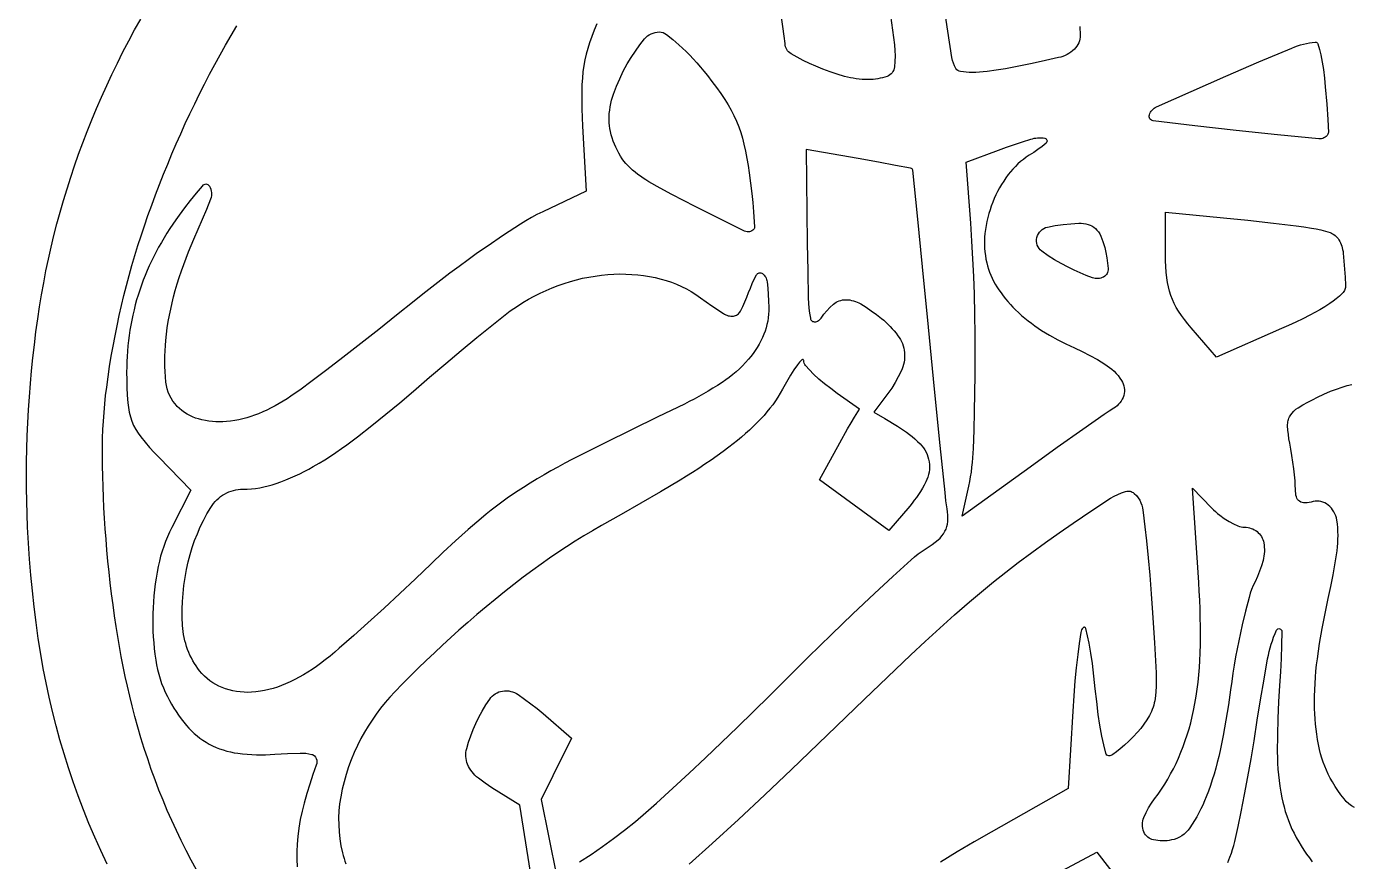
# Model space of a CAD drawing. Extents: x 737 to 1278, y -161 to 183.
# Drawn here: x 958.3 to 1170.7, y -42.7 to 91.1 of the extents above; entities that cross this region are included whole.
import ezdxf

# ---------------------------------------------------------------- set-up
doc = ezdxf.new("R2010")
doc.units = 0
doc.layers.get('0').update_dxf_attribs({"linetype": 'CONTINUOUS'})

msp = doc.modelspace()

# ---------------------------------------------------------------- linework, layer by layer
for points in [[(1127.18, 91.15), (1127.23, 89.74), (1127.22, 89.43), (1127.18, 89.11), (1127.11, 88.81), (1127.01, 88.51), (1126.87, 88.23), (1126.71, 87.96), (1126.52, 87.71), (1126.31, 87.49), (1126.03, 87.24), (1125.75, 87.02), (1125.45, 86.82), (1125.14, 86.64), (1124.82, 86.48), (1124.48, 86.34), (1124.14, 86.23), (1123.79, 86.14), (1121.66, 85.67), (1119.53, 85.22), (1117.39, 84.78), (1115.25, 84.36), (1113.79, 84.11), (1112.33, 83.91), (1111.72, 83.85), (1111.12, 83.8), (1110.51, 83.77), (1109.9, 83.77), (1109.44, 83.78), (1108.98, 83.8), (1108.52, 83.84), (1108.07, 83.9), (1107.85, 83.95), (1107.64, 84.06), (1107.47, 84.2), (1107.33, 84.39), (1107.1, 84.81), (1106.92, 85.25), (1106.78, 85.7), (1106.69, 86.17), (1103.84, 104.84)], [(1096.54, 95.23), (1097.46, 88.18), (1097.54, 87.3), (1097.58, 86.42), (1097.55, 85.54), (1097.48, 84.66), (1097.43, 84.41), (1097.35, 84.16), (1097.23, 83.94), (1097.09, 83.73), (1096.93, 83.54), (1096.73, 83.38), (1096.52, 83.25), (1096.29, 83.14), (1095.92, 83.02), (1095.55, 82.92), (1095.18, 82.83), (1094.8, 82.75), (1094.42, 82.7), (1094.04, 82.66), (1093.66, 82.63), (1093.27, 82.62), (1092.79, 82.63), (1092.31, 82.66), (1091.83, 82.7), (1091.35, 82.75), (1090.87, 82.83), (1090.4, 82.92), (1089.93, 83.02), (1089.46, 83.14), (1088.3, 83.48), (1087.15, 83.87), (1086.01, 84.29), (1084.89, 84.75), (1083.87, 85.21), (1082.86, 85.7), (1081.87, 86.21), (1080.89, 86.76), (1080.69, 86.9), (1080.5, 87.06), (1080.34, 87.24), (1080.2, 87.44), (1080.09, 87.66), (1080.01, 87.89), (1079.96, 88.14), (1079.94, 88.39), (1079.92, 88.79), (1079.87, 89.2), (1079.28, 93.43)], [(971.24, -43.11), (970.24, -40.96), (969.27, -38.79), (968.35, -36.6), (967.47, -34.4), (966.63, -32.18), (965.83, -29.94), (965.07, -27.69), (964.36, -25.45), (963.7, -23.2), (963.08, -20.93), (962.5, -18.66), (961.97, -16.37), (961.48, -14.08), (961.03, -11.77), (960.63, -9.45), (960.23, -6.93), (959.88, -4.4), (959.55, -1.86), (959.27, 0.68), (959.03, 3.22), (958.82, 5.77), (958.65, 8.33), (958.51, 10.88), (958.43, 12.97), (958.37, 15.07), (958.34, 17.16), (958.33, 19.25), (958.35, 21.35), (958.39, 23.44), (958.46, 25.53), (958.55, 27.62), (958.66, 29.71), (958.8, 31.8), (958.96, 33.89), (959.15, 35.97), (959.36, 38.05), (959.59, 40.13), (959.85, 42.21), (960.14, 44.28), (960.43, 46.21), (960.74, 48.13), (961.09, 50.05), (961.46, 51.96), (961.86, 53.86), (962.29, 55.76), (962.74, 57.65), (963.22, 59.53), (963.73, 61.4), (964.27, 63.27), (964.83, 65.13), (965.42, 66.98), (966.04, 68.82), (966.69, 70.65), (967.36, 72.47), (968.05, 74.29), (968.8, 76.15), (969.57, 77.99), (970.37, 79.83), (971.19, 81.65), (972.03, 83.46), (972.91, 85.26), (973.8, 87.05), (974.72, 88.82), (975.67, 90.58), (976.64, 92.32)], [(1049.78, 91.56), (1049.35, 90.55), (1048.95, 89.53), (1048.58, 88.5), (1048.3, 87.61), (1048.05, 86.71), (1047.85, 85.8), (1047.68, 84.88), (1047.54, 83.86), (1047.44, 82.84), (1047.38, 81.82), (1047.35, 80.79), (1047.36, 79.38), (1047.38, 77.96), (1047.43, 76.55), (1047.49, 75.14), (1048.07, 64.74), (1041.09, 61.45), (1040.17, 61), (1039.27, 60.52), (1038.39, 60.01), (1037.52, 59.47), (1034.82, 57.7), (1032.16, 55.88), (1030.65, 54.83), (1029.16, 53.76), (1027.68, 52.68), (1026.2, 51.59), (1024.75, 50.49), (1023.32, 49.38), (1021.89, 48.25), (1020.47, 47.12), (1017.64, 44.84), (1014.79, 42.58), (1011.92, 40.32), (1009.03, 38.08), (1006.49, 36.13), (1003.94, 34.19), (1002.34, 33.01), (1000.71, 31.87), (1000.1, 31.46), (999.47, 31.06), (998.84, 30.69), (998.19, 30.33), (997.54, 29.99), (996.88, 29.66), (996.2, 29.36), (995.53, 29.07), (994.91, 28.83), (994.28, 28.61), (993.65, 28.42), (993.01, 28.25), (992.36, 28.11), (991.71, 27.99), (991.06, 27.89), (990.4, 27.82), (989.83, 27.79), (989.27, 27.77), (988.7, 27.79), (988.13, 27.82), (987.57, 27.89), (987.01, 27.98), (986.45, 28.09), (985.9, 28.23), (985.43, 28.38), (984.96, 28.55), (984.51, 28.76), (984.08, 29), (983.66, 29.27), (983.26, 29.57), (982.87, 29.89), (982.51, 30.24), (982.14, 30.65), (981.81, 31.08), (981.52, 31.55), (981.27, 32.03), (981.06, 32.54), (980.89, 33.06), (980.77, 33.6), (980.68, 34.15), (980.61, 34.98), (980.55, 35.82), (980.52, 36.65), (980.51, 37.48), (980.51, 38.32), (980.54, 39.15), (980.59, 39.98), (980.67, 40.82), (980.78, 41.83), (980.91, 42.84), (981.07, 43.85), (981.25, 44.85), (981.45, 45.85), (981.67, 46.84), (981.92, 47.83), (982.19, 48.82), (982.5, 49.87), (982.83, 50.92), (983.17, 51.96), (983.54, 52.99), (983.92, 54.02), (984.32, 55.04), (984.74, 56.05), (985.18, 57.06), (985.88, 58.66), (986.57, 60.27), (987.24, 61.88), (987.89, 63.51), (987.97, 63.76), (988.02, 64.01), (988.05, 64.26), (988.04, 64.51), (988, 64.76), (987.93, 65.01), (987.84, 65.25), (987.72, 65.47), (987.6, 65.62), (987.46, 65.73), (987.29, 65.8), (987.11, 65.84), (986.93, 65.83), (986.76, 65.78), (986.6, 65.69), (986.47, 65.56), (985.52, 64.41), (984.59, 63.25), (983.68, 62.07), (982.79, 60.87), (982.28, 60.17), (981.79, 59.46), (981.31, 58.74), (980.84, 58.01), (980.39, 57.27), (979.95, 56.52), (979.52, 55.77), (979.11, 55.01), (978.72, 54.26), (978.36, 53.52), (978.01, 52.76), (977.67, 52), (977.35, 51.23), (977.04, 50.45), (976.75, 49.66), (976.48, 48.87), (976.23, 48.09), (975.99, 47.3), (975.77, 46.5), (975.57, 45.7), (975.38, 44.89), (975.21, 44.08), (975.05, 43.27), (974.91, 42.45), (974.79, 41.62), (974.68, 40.78), (974.59, 39.94), (974.52, 39.1), (974.46, 38.26), (974.42, 37.42), (974.4, 36.57), (974.39, 35.73), (974.4, 34.51), (974.43, 33.28), (974.49, 32.06), (974.57, 30.84), (974.66, 30.08), (974.79, 29.33), (974.99, 28.59), (975.23, 27.87), (975.51, 27.2), (975.85, 26.55), (976.23, 25.93), (976.66, 25.34), (977.35, 24.5), (978.05, 23.68), (978.78, 22.88), (979.53, 22.09), (984.66, 16.82), (981.63, 10.85), (981.27, 10.11), (980.93, 9.35), (980.62, 8.58), (980.34, 7.8), (980.07, 7.02), (979.84, 6.22), (979.63, 5.42), (979.45, 4.6), (979.27, 3.67), (979.11, 2.73), (978.97, 1.78), (978.85, 0.84), (978.75, -0.11), (978.67, -1.06), (978.62, -2.02), (978.58, -2.97), (978.57, -3.9), (978.57, -4.84), (978.6, -5.77), (978.65, -6.71), (978.72, -7.64), (978.81, -8.57), (978.92, -9.49), (979.05, -10.42), (979.18, -11.18), (979.34, -11.94), (979.53, -12.69), (979.75, -13.42), (980, -14.15), (980.28, -14.87), (980.58, -15.58), (980.92, -16.27), (981.24, -16.89), (981.58, -17.5), (981.94, -18.1), (982.31, -18.68), (982.7, -19.26), (983.11, -19.82), (983.54, -20.37), (983.98, -20.91), (984.37, -21.35), (984.78, -21.78), (985.22, -22.18), (985.67, -22.57), (986.13, -22.93), (986.62, -23.26), (987.11, -23.58), (987.63, -23.87), (988.17, -24.15), (988.73, -24.4), (989.29, -24.62), (989.86, -24.82), (990.44, -24.99), (991.03, -25.14), (991.63, -25.26), (992.23, -25.35), (992.97, -25.44), (993.71, -25.51), (994.45, -25.55), (995.19, -25.59), (995.93, -25.6), (996.67, -25.59), (997.42, -25.57), (998.16, -25.52), (1000.17, -25.4), (1002.18, -25.32), (1002.65, -25.32), (1003.12, -25.35), (1003.59, -25.43), (1004.06, -25.53), (1004.18, -25.57), (1004.29, -25.62), (1004.5, -25.77), (1004.66, -25.96), (1004.73, -26.07), (1004.78, -26.19), (1004.86, -26.46), (1004.89, -26.73), (1004.86, -27.01), (1004.79, -27.28), (1004.25, -28.78), (1003.74, -30.28), (1003.27, -31.8), (1002.84, -33.33), (1002.51, -34.65), (1002.23, -35.99), (1002.01, -37.33), (1001.84, -38.68), (1001.73, -39.9), (1001.68, -41.12), (1001.68, -42.34), (1001.73, -43.56)], [(985.56, -44.04), (984.72, -42.48), (983.91, -40.92), (983.12, -39.34), (982.36, -37.74), (981.62, -36.14), (980.91, -34.52), (980.23, -32.89), (979.57, -31.25), (978.94, -29.6), (978.34, -27.94), (977.76, -26.26), (977.21, -24.58), (976.68, -22.89), (976.18, -21.19), (975.71, -19.48), (975.27, -17.77), (974.88, -16.19), (974.52, -14.61), (974.17, -13.03), (973.84, -11.44), (973.53, -9.85), (973.24, -8.26), (972.96, -6.66), (972.71, -5.05), (972.45, -3.31), (972.21, -1.56), (971.98, 0.19), (971.77, 1.94), (971.57, 3.69), (971.39, 5.45), (971.23, 7.2), (971.08, 8.96), (970.95, 10.64), (970.84, 12.32), (970.75, 14.01), (970.67, 15.69), (970.6, 17.37), (970.55, 19.06), (970.52, 20.74), (970.5, 22.43), (970.51, 23.8), (970.53, 25.17), (970.58, 26.53), (970.66, 27.9), (970.76, 29.27), (970.88, 30.63), (971.02, 31.99), (971.19, 33.35), (971.41, 35), (971.66, 36.64), (971.93, 38.28), (972.22, 39.92), (972.53, 41.55), (972.85, 43.17), (973.2, 44.8), (973.57, 46.41), (973.96, 48.03), (974.37, 49.64), (974.79, 51.24), (975.24, 52.84), (975.71, 54.43), (976.2, 56.01), (976.71, 57.59), (977.23, 59.16), (977.81, 60.84), (978.41, 62.5), (979.02, 64.16), (979.66, 65.81), (980.3, 67.45), (980.97, 69.09), (981.65, 70.72), (982.35, 72.34), (983.06, 73.95), (983.79, 75.56), (984.54, 77.16), (985.3, 78.75), (986.08, 80.33), (986.88, 81.9), (987.69, 83.47), (988.52, 85.03), (989.37, 86.59), (990.24, 88.15), (991.13, 89.7), (992.03, 91.24)], [(1046.97, -42.76), (1048.83, -41.55), (1050.65, -40.3), (1052.45, -39), (1054.21, -37.66), (1055.95, -36.27), (1057.64, -34.84), (1059.31, -33.37), (1061.94, -30.96), (1064.56, -28.54), (1067.17, -26.1), (1069.76, -23.64), (1072.33, -21.17), (1074.89, -18.68), (1077.44, -16.17), (1079.96, -13.65), (1083.65, -9.97), (1087.37, -6.32), (1090.8, -3.01), (1094.27, 0.26), (1097.19, 2.97), (1100.13, 5.65), (1100.7, 6.15), (1101.3, 6.62), (1101.91, 7.06), (1102.55, 7.46), (1103.05, 7.78), (1103.54, 8.12), (1104.01, 8.48), (1104.47, 8.85), (1104.79, 9.15), (1105.08, 9.48), (1105.34, 9.84), (1105.57, 10.22), (1105.74, 10.59), (1105.87, 10.98), (1105.97, 11.38), (1106.02, 11.79), (1106.04, 12.3), (1106.03, 12.81), (1105.99, 13.32), (1105.92, 13.83), (1105.73, 15.13), (1105.58, 16.44), (1104.79, 23.99), (1103.88, 33), (1102.92, 42.93), (1101.99, 52.6), (1101.16, 60.78), (1100.4, 68.1), (1100.37, 68.22), (1100.29, 68.31), (1100.18, 68.38), (1100.07, 68.42), (1097.65, 68.88), (1094.89, 69.39), (1091.67, 69.96), (1083.3, 71.41), (1083.49, 56.35), (1083.56, 51.97), (1083.65, 47.59), (1083.69, 46.78), (1083.76, 45.97), (1083.86, 45.17), (1083.99, 44.37), (1084.03, 44.24), (1084.09, 44.13), (1084.16, 44.02), (1084.25, 43.94), (1084.35, 43.87), (1084.47, 43.83), (1084.59, 43.8), (1084.72, 43.8), (1084.87, 43.82), (1085.01, 43.86), (1085.15, 43.92), (1085.29, 43.99), (1085.41, 44.07), (1085.53, 44.17), (1085.63, 44.28), (1085.72, 44.4), (1086.15, 45.01), (1086.62, 45.58), (1087.13, 46.12), (1087.68, 46.61), (1087.89, 46.78), (1088.12, 46.93), (1088.36, 47.05), (1088.61, 47.16), (1088.87, 47.24), (1089.13, 47.3), (1089.4, 47.33), (1089.67, 47.34), (1089.98, 47.33), (1090.3, 47.3), (1090.6, 47.24), (1090.91, 47.17), (1091.21, 47.07), (1091.5, 46.96), (1091.78, 46.82), (1092.06, 46.67), (1092.92, 46.13), (1093.76, 45.57), (1094.58, 44.97), (1095.38, 44.35), (1095.75, 44.04), (1096.1, 43.72), (1096.45, 43.39), (1096.79, 43.05), (1097.12, 42.7), (1097.44, 42.34), (1097.74, 41.97), (1098.04, 41.58), (1098.25, 41.28), (1098.44, 40.97), (1098.6, 40.64), (1098.74, 40.3), (1098.86, 39.95), (1098.96, 39.6), (1099.03, 39.23), (1099.07, 38.87), (1099.09, 38.48), (1099.09, 38.1), (1099.06, 37.72), (1099.01, 37.35), (1098.93, 36.97), (1098.83, 36.61), (1098.7, 36.25), (1098.56, 35.9), (1098.09, 34.96), (1097.59, 34.06), (1097.03, 33.18), (1096.43, 32.33), (1094.17, 29.3), (1095.92, 28.29), (1097.98, 27.06), (1098.46, 26.76), (1098.94, 26.44), (1099.41, 26.11), (1099.86, 25.76), (1100.31, 25.4), (1100.74, 25.03), (1101.17, 24.64), (1101.58, 24.24), (1101.86, 23.94), (1102.11, 23.62), (1102.34, 23.28), (1102.53, 22.93), (1102.7, 22.55), (1102.84, 22.17), (1102.95, 21.77), (1103.03, 21.37), (1103.08, 20.95), (1103.09, 20.54), (1103.07, 20.13), (1103.02, 19.72), (1102.94, 19.31), (1102.83, 18.92), (1102.68, 18.53), (1102.51, 18.16), (1102.24, 17.64), (1101.95, 17.13), (1101.64, 16.63), (1101.33, 16.14), (1100.99, 15.66), (1100.65, 15.19), (1100.29, 14.73), (1099.92, 14.28), (1096.58, 10.33), (1091.03, 14.42), (1085.48, 18.5), (1088.7, 24.38), (1089.96, 26.64), (1090.52, 27.59), (1091.09, 28.54), (1091.88, 29.82), (1088.3, 32.33), (1087.26, 33.09), (1086.25, 33.87), (1085.37, 34.63), (1084.52, 35.42), (1083.86, 36.09), (1083.23, 36.79), (1083.1, 36.97), (1083.01, 37.17), (1082.95, 37.37), (1082.92, 37.59), (1082.9, 37.68), (1082.83, 37.74), (1082.74, 37.75), (1082.65, 37.71), (1082.27, 37.31), (1081.91, 36.88), (1081.35, 36.08), (1080.83, 35.25), (1080.17, 34.14), (1079.53, 33.01), (1079.17, 32.37), (1078.78, 31.74), (1078.38, 31.13), (1077.95, 30.52), (1077.51, 29.94), (1077.04, 29.36), (1076.56, 28.81), (1076.06, 28.27), (1075.46, 27.65), (1074.85, 27.05), (1074.23, 26.45), (1073.59, 25.88), (1072.95, 25.31), (1072.29, 24.76), (1071.62, 24.22), (1070.94, 23.7), (1069.99, 23), (1069.04, 22.3), (1068.07, 21.62), (1067.1, 20.96), (1066.11, 20.31), (1065.12, 19.67), (1064.12, 19.04), (1063.11, 18.43), (1059.98, 16.56), (1056.83, 14.73), (1053.67, 12.91), (1050.5, 11.13), (1049.08, 10.31), (1047.67, 9.48), (1046.27, 8.62), (1044.88, 7.74), (1043.52, 6.84), (1042.16, 5.91), (1040.82, 4.96), (1039.49, 3.99), (1037.97, 2.85), (1036.46, 1.68), (1034.97, 0.51), (1033.48, -0.69), (1032.01, -1.9), (1030.55, -3.12), (1029.1, -4.37), (1027.66, -5.62), (1026.34, -6.81), (1025.02, -8.01), (1023.72, -9.23), (1022.42, -10.46), (1021.14, -11.7), (1019.88, -12.95), (1018.62, -14.22), (1017.38, -15.5), (1016.59, -16.35), (1015.83, -17.23), (1015.1, -18.13), (1014.4, -19.06), (1013.74, -20.02), (1013.1, -20.99), (1012.5, -21.99), (1011.93, -23.01), (1011.37, -24.12), (1010.86, -25.24), (1010.38, -26.39), (1009.96, -27.55), (1009.57, -28.73), (1009.24, -29.92), (1008.95, -31.13), (1008.7, -32.35), (1008.53, -33.47), (1008.42, -34.59), (1008.37, -35.71), (1008.38, -36.84), (1008.44, -37.96), (1008.56, -39.08), (1008.75, -40.19), (1008.99, -41.3), (1009.11, -41.75), (1009.24, -42.2), (1009.39, -42.65), (1009.55, -43.08)], [(1171.2, -34.06), (1170.74, -33.78), (1170.3, -33.46), (1169.9, -33.08), (1169.54, -32.67), (1169.04, -32.02), (1168.57, -31.34), (1168.11, -30.66), (1167.68, -29.95), (1167.33, -29.34), (1167.01, -28.72), (1166.71, -28.08), (1166.44, -27.43), (1166.2, -26.78), (1165.98, -26.11), (1165.78, -25.43), (1165.61, -24.74), (1165.44, -23.93), (1165.3, -23.12), (1165.17, -22.31), (1165.06, -21.49), (1164.97, -20.67), (1164.9, -19.84), (1164.85, -19.02), (1164.82, -18.19), (1164.81, -17.19), (1164.81, -16.19), (1164.84, -15.18), (1164.89, -14.18), (1164.95, -13.18), (1165.04, -12.18), (1165.14, -11.19), (1165.27, -10.19), (1165.63, -7.76), (1166.04, -5.34), (1166.5, -2.93), (1167.01, -0.54), (1167.42, 1.36), (1167.79, 3.27), (1168.12, 5.18), (1168.42, 7.1), (1168.49, 7.72), (1168.54, 8.33), (1168.57, 8.94), (1168.58, 9.56), (1168.57, 10.17), (1168.53, 10.79), (1168.47, 11.4), (1168.38, 12.01), (1168.31, 12.36), (1168.21, 12.71), (1168.07, 13.04), (1167.91, 13.36), (1167.72, 13.66), (1167.51, 13.94), (1167.27, 14.2), (1167.01, 14.44), (1166.74, 14.64), (1166.46, 14.8), (1166.16, 14.92), (1165.85, 15.01), (1165.54, 15.06), (1165.22, 15.07), (1164.9, 15.04), (1164.58, 14.98), (1164.26, 14.9), (1163.93, 14.84), (1163.61, 14.8), (1163.28, 14.78), (1163.05, 14.79), (1162.83, 14.84), (1162.61, 14.92), (1162.41, 15.04), (1162.24, 15.18), (1162.1, 15.34), (1161.99, 15.53), (1161.91, 15.74), (1161.84, 16.03), (1161.79, 16.33), (1161.76, 16.63), (1161.75, 16.94), (1161.73, 17.62), (1161.69, 18.3), (1161.59, 19.27), (1161.48, 20.24), (1161.34, 21.3), (1161.18, 22.36), (1161.01, 23.37), (1160.83, 24.37), (1160.71, 25.05), (1160.62, 25.74), (1160.55, 26.43), (1160.5, 27.12), (1160.5, 27.33), (1160.52, 27.54), (1160.54, 27.76), (1160.59, 27.96), (1160.65, 28.17), (1160.72, 28.36), (1160.81, 28.56), (1160.92, 28.74), (1161.18, 29.13), (1161.49, 29.47), (1161.83, 29.78), (1162.21, 30.04), (1162.96, 30.48), (1163.73, 30.9), (1164.49, 31.31), (1165.27, 31.7), (1166.32, 32.19), (1167.38, 32.66), (1168.31, 33.02), (1169.26, 33.35), (1170.02, 33.58), (1170.79, 33.78)], [(1064.57, -43.12), (1068.23, -39.83), (1072.46, -35.94), (1076.67, -32.02), (1080.96, -27.96), (1085.22, -23.86), (1092.64, -16.71), (1100.09, -9.6), (1102.41, -7.43), (1104.74, -5.29), (1107.1, -3.18), (1109.49, -1.09), (1111.4, 0.54), (1113.35, 2.14), (1115.31, 3.7), (1117.3, 5.24), (1119.47, 6.85), (1121.66, 8.44), (1123.87, 10), (1126.1, 11.53), (1129.11, 13.54), (1132.13, 15.52), (1132.7, 15.86), (1133.29, 16.15), (1133.89, 16.41), (1134.52, 16.62), (1134.7, 16.66), (1134.88, 16.68), (1135.07, 16.67), (1135.25, 16.64), (1135.43, 16.59), (1135.6, 16.52), (1135.76, 16.43), (1135.91, 16.31), (1136.25, 15.98), (1136.54, 15.61), (1136.79, 15.2), (1136.98, 14.77), (1136.98, 14.77), (1137.11, 14.39), (1137.21, 14.01), (1137.29, 13.63), (1137.35, 13.24), (1137.62, 10.96), (1137.87, 8.68), (1138.14, 5.95), (1138.39, 3.22), (1138.63, 0.19), (1138.84, -2.84), (1139.14, -7.65), (1139.4, -12.46), (1139.43, -13.49), (1139.41, -14.52), (1139.35, -15.55), (1139.24, -16.58), (1139.19, -16.93), (1139.12, -17.28), (1139.03, -17.63), (1138.93, -17.97), (1138.81, -18.31), (1138.68, -18.64), (1138.53, -18.97), (1138.36, -19.28), (1137.94, -20), (1137.47, -20.69), (1136.97, -21.36), (1136.43, -21.99), (1135.73, -22.72), (1135.02, -23.43), (1134.35, -24.05), (1133.66, -24.65), (1133.07, -25.11), (1132.47, -25.55), (1132.32, -25.64), (1132.17, -25.7), (1132.01, -25.74), (1131.84, -25.76), (1131.67, -25.73), (1131.53, -25.65), (1131.42, -25.52), (1131.35, -25.36), (1131.03, -23.99), (1130.73, -22.6), (1130.41, -20.87), (1130.15, -19.13), (1129.89, -17.08), (1129.67, -15.02), (1129.46, -12.99), (1129.21, -10.96), (1128.97, -9.33), (1128.67, -7.71), (1128.42, -6.52), (1128.13, -5.33), (1128.11, -5.27), (1128.07, -5.22), (1128.02, -5.18), (1127.96, -5.15), (1127.89, -5.14), (1127.83, -5.15), (1127.77, -5.18), (1127.72, -5.22), (1127.58, -5.39), (1127.46, -5.58), (1127.38, -5.79), (1127.33, -6.01), (1127.08, -7.77), (1126.85, -9.53), (1126.61, -11.64), (1126.41, -13.75), (1126.22, -16.17), (1126.06, -18.58), (1125.32, -31.01), (1112.99, -37.98), (1110.25, -39.54), (1107.54, -41.15), (1104.85, -42.79)], [(1150.92, -42.86), (1151.26, -42), (1151.48, -41.38), (1151.68, -40.75), (1151.86, -40.11), (1152.02, -39.47), (1152.55, -37.1), (1153.06, -34.72), (1153.61, -31.94), (1154.14, -29.14), (1154.64, -26.24), (1155.11, -23.34), (1155.64, -20.06), (1156.17, -16.77), (1156.73, -13.49), (1157.3, -10.21), (1157.41, -9.62), (1157.54, -9.03), (1157.69, -8.45), (1157.86, -7.88), (1158.05, -7.31), (1158.26, -6.74), (1158.48, -6.18), (1158.73, -5.64), (1158.82, -5.51), (1158.94, -5.42), (1159.08, -5.38), (1159.23, -5.39), (1159.37, -5.45), (1159.48, -5.55), (1159.55, -5.68), (1159.57, -5.84), (1159.52, -8), (1159.45, -10.16), (1159.34, -12.32), (1159.21, -14.48), (1159.05, -17.13), (1158.94, -19.79), (1158.87, -22.45), (1158.85, -25.11), (1158.86, -26.03), (1158.9, -26.96), (1158.95, -27.88), (1159.03, -28.81), (1159.14, -29.73), (1159.26, -30.65), (1159.41, -31.56), (1159.58, -32.47), (1159.74, -33.21), (1159.92, -33.95), (1160.13, -34.67), (1160.36, -35.39), (1160.62, -36.1), (1160.9, -36.8), (1161.2, -37.5), (1161.53, -38.18), (1161.89, -38.87), (1162.27, -39.55), (1162.66, -40.21), (1163.08, -40.87), (1163.52, -41.51), (1163.98, -42.13), (1164.45, -42.75)], [(1039.51, -46.74), (1037.44, -33.66), (1035.18, -32.29), (1034.05, -31.6), (1032.94, -30.87), (1031.84, -30.12), (1030.77, -29.34), (1030.49, -29.11), (1030.23, -28.88), (1029.99, -28.62), (1029.76, -28.35), (1029.55, -28.06), (1029.36, -27.76), (1029.2, -27.45), (1029.05, -27.12), (1028.94, -26.81), (1028.85, -26.5), (1028.8, -26.18), (1028.76, -25.86), (1028.76, -25.54), (1028.78, -25.21), (1028.83, -24.89), (1028.9, -24.57), (1029.21, -23.55), (1029.56, -22.54), (1029.94, -21.55), (1030.37, -20.57), (1030.87, -19.56), (1031.4, -18.58), (1031.98, -17.61), (1032.59, -16.67), (1032.78, -16.42), (1033, -16.19), (1033.23, -15.98), (1033.49, -15.81), (1033.76, -15.65), (1034.04, -15.53), (1034.34, -15.44), (1034.64, -15.38), (1034.97, -15.34), (1035.3, -15.34), (1035.63, -15.37), (1035.95, -15.43), (1036.26, -15.52), (1036.57, -15.63), (1036.87, -15.77), (1037.15, -15.95), (1038.19, -16.66), (1039.2, -17.41), (1040.19, -18.19), (1041.16, -19), (1045.71, -22.93), (1042.71, -28.97), (1040.82, -32.77), (1040.82, -32.77), (1043.29, -44.94)], [(1118.01, -47.55), (1129.91, -41.19), (1134, -46.45)]]:
    msp.add_lwpolyline(points)
for points in [[(1067.49, 83.28), (1068.22, 82.34), (1068.93, 81.38), (1069.62, 80.41), (1070.28, 79.41), (1070.8, 78.58), (1071.28, 77.73), (1071.72, 76.86), (1072.13, 75.96), (1072.5, 75.06), (1072.82, 74.15), (1073.11, 73.22), (1073.35, 72.27), (1073.6, 71.13), (1073.83, 69.99), (1074.03, 68.83), (1074.19, 67.68), (1074.41, 66.01), (1074.6, 64.34), (1074.75, 62.9), (1074.87, 61.45), (1075.05, 59), (1075.04, 58.89), (1075.02, 58.79), (1074.97, 58.69), (1074.9, 58.6), (1074.75, 58.47), (1074.59, 58.37), (1074.41, 58.29), (1074.22, 58.24), (1074.03, 58.22), (1073.84, 58.23), (1073.64, 58.27), (1073.46, 58.34), (1069.47, 60.29), (1065.51, 62.28), (1063.64, 63.24), (1061.77, 64.23), (1059.92, 65.23), (1058.08, 66.26), (1057.62, 66.53), (1057.18, 66.81), (1056.74, 67.12), (1056.31, 67.43), (1055.89, 67.76), (1055.49, 68.11), (1055.1, 68.47), (1054.72, 68.85), (1054.4, 69.2), (1054.1, 69.56), (1053.82, 69.94), (1053.57, 70.34), (1053.3, 70.81), (1053.05, 71.28), (1052.81, 71.77), (1052.6, 72.26), (1052.4, 72.76), (1052.23, 73.27), (1052.07, 73.78), (1051.93, 74.3), (1051.84, 74.76), (1051.77, 75.21), (1051.73, 75.67), (1051.72, 76.14), (1051.73, 76.67), (1051.76, 77.2), (1051.82, 77.73), (1051.9, 78.26), (1052, 78.78), (1052.12, 79.3), (1052.27, 79.81), (1052.44, 80.31), (1052.91, 81.55), (1053.44, 82.77), (1054.01, 83.96), (1054.64, 85.13), (1055.27, 86.18), (1055.94, 87.19), (1056.66, 88.18), (1057.41, 89.13), (1057.64, 89.39), (1057.9, 89.61), (1058.17, 89.8), (1058.47, 89.96), (1058.78, 90.09), (1059.1, 90.18), (1059.43, 90.24), (1059.77, 90.26), (1060.08, 90.23), (1060.37, 90.16), (1060.66, 90.03), (1060.92, 89.87), (1061.94, 89.06), (1062.92, 88.21), (1063.51, 87.66), (1064.09, 87.11), (1064.65, 86.54), (1065.2, 85.95), (1065.79, 85.3), (1066.37, 84.64), (1066.93, 83.97), (1067.49, 83.28)], [(1166.54, 81.48), (1166.77, 78.67), (1166.92, 76.25), (1167.03, 74.16), (1167.02, 74.01), (1166.96, 73.87), (1166.83, 73.68), (1166.68, 73.52), (1166.52, 73.38), (1166.33, 73.27), (1166.13, 73.19), (1165.93, 73.13), (1165.71, 73.11), (1165.49, 73.11), (1158.86, 73.78), (1152.23, 74.49), (1145.6, 75.23), (1138.97, 76), (1138.81, 76.04), (1138.66, 76.11), (1138.54, 76.21), (1138.43, 76.34), (1138.36, 76.5), (1138.32, 76.66), (1138.32, 76.82), (1138.36, 76.99), (1138.43, 77.19), (1138.53, 77.38), (1138.65, 77.56), (1138.78, 77.73), (1138.93, 77.88), (1139.09, 78.02), (1139.27, 78.13), (1139.46, 78.23), (1145.03, 80.71), (1150.6, 83.16), (1155.88, 85.45), (1161.18, 87.68), (1161.63, 87.86), (1162.09, 88.02), (1162.56, 88.17), (1163.03, 88.3), (1163.5, 88.41), (1163.98, 88.5), (1164.46, 88.57), (1164.94, 88.63), (1165.08, 88.62), (1165.2, 88.57), (1165.29, 88.47), (1165.35, 88.35), (1165.6, 87.46), (1165.81, 86.57), (1166.04, 85.42), (1166.23, 84.25), (1166.4, 82.87), (1166.54, 81.48)], [(1119.09, 70.49), (1118.61, 70.17), (1118.14, 69.83), (1117.69, 69.47), (1117.26, 69.1), (1116.85, 68.7), (1116.45, 68.28), (1116.07, 67.84), (1115.71, 67.39), (1115.34, 66.88), (1114.98, 66.35), (1114.64, 65.81), (1114.32, 65.26), (1114.01, 64.7), (1113.73, 64.13), (1113.47, 63.55), (1113.22, 62.96), (1112.99, 62.36), (1112.79, 61.75), (1112.6, 61.14), (1112.44, 60.52), (1112.29, 59.89), (1112.17, 59.26), (1112.06, 58.62), (1111.98, 57.98), (1111.93, 57.39), (1111.9, 56.8), (1111.9, 56.21), (1111.92, 55.62), (1111.97, 55.03), (1112.05, 54.44), (1112.14, 53.86), (1112.27, 53.28), (1112.4, 52.76), (1112.55, 52.26), (1112.73, 51.76), (1112.92, 51.27), (1113.14, 50.79), (1113.37, 50.32), (1113.62, 49.86), (1113.9, 49.41), (1114.22, 48.91), (1114.56, 48.42), (1114.91, 47.95), (1115.28, 47.48), (1115.66, 47.03), (1116.05, 46.59), (1116.46, 46.16), (1116.88, 45.74), (1117.36, 45.28), (1117.86, 44.83), (1118.37, 44.39), (1118.89, 43.97), (1119.42, 43.56), (1119.96, 43.17), (1120.51, 42.79), (1121.07, 42.42), (1122.35, 41.65), (1123.65, 40.92), (1124.97, 40.25), (1126.32, 39.62), (1127.57, 39.04), (1128.8, 38.42), (1130.01, 37.75), (1131.19, 37.03), (1131.58, 36.77), (1131.96, 36.49), (1132.32, 36.19), (1132.67, 35.87), (1133, 35.53), (1133.31, 35.17), (1133.6, 34.79), (1133.87, 34.4), (1134.03, 34.13), (1134.15, 33.84), (1134.25, 33.55), (1134.31, 33.24), (1134.34, 32.93), (1134.33, 32.62), (1134.29, 32.31), (1134.22, 32), (1134.11, 31.69), (1133.97, 31.39), (1133.81, 31.1), (1133.62, 30.83), (1133.41, 30.58), (1133.18, 30.35), (1132.92, 30.14), (1132.65, 29.96), (1131.87, 29.47), (1131.11, 28.96), (1127.66, 26.56), (1123.58, 23.67), (1119.22, 20.53), (1108.33, 12.63), (1109.39, 17.48), (1109.54, 18.22), (1109.68, 18.97), (1109.8, 19.72), (1109.9, 20.48), (1109.99, 21.23), (1110.06, 21.99), (1110.11, 22.75), (1110.15, 23.51), (1110.25, 26.46), (1110.32, 29.42), (1110.38, 32.37), (1110.41, 35.32), (1110.42, 38.55), (1110.4, 41.77), (1110.36, 44.99), (1110.29, 48.21), (1110.19, 51.06), (1110.06, 53.9), (1109.9, 56.75), (1109.7, 59.59), (1108.96, 69.37), (1114.16, 71.3), (1115.44, 71.77), (1116.73, 72.22), (1118.02, 72.65), (1119.31, 73.07), (1119.59, 73.15), (1119.87, 73.22), (1120.15, 73.26), (1120.43, 73.29), (1120.72, 73.3), (1121, 73.3), (1121.29, 73.27), (1121.57, 73.24), (1121.69, 73.2), (1121.79, 73.13), (1121.87, 73.03), (1121.92, 72.91), (1121.93, 72.79), (1121.91, 72.66), (1121.86, 72.55), (1121.78, 72.45), (1121.13, 71.92), (1120.47, 71.42), (1119.79, 70.94), (1119.09, 70.49)], [(1131.18, 55.73), (1131.36, 54.89), (1131.52, 54.04), (1131.64, 53.19), (1131.73, 52.33), (1131.73, 52.13), (1131.7, 51.92), (1131.65, 51.73), (1131.57, 51.54), (1131.46, 51.37), (1131.33, 51.22), (1131.18, 51.09), (1131.01, 50.98), (1130.79, 50.88), (1130.58, 50.8), (1130.35, 50.75), (1130.13, 50.72), (1129.9, 50.72), (1129.67, 50.74), (1129.44, 50.79), (1129.22, 50.86), (1128.23, 51.25), (1127.24, 51.66), (1126.26, 52.1), (1125.3, 52.56), (1124.21, 53.13), (1123.14, 53.74), (1122.1, 54.4), (1121.09, 55.11), (1120.85, 55.32), (1120.66, 55.55), (1120.49, 55.81), (1120.37, 56.09), (1120.29, 56.38), (1120.25, 56.69), (1120.25, 57), (1120.31, 57.31), (1120.4, 57.62), (1120.54, 57.9), (1120.72, 58.17), (1120.92, 58.4), (1121.16, 58.6), (1121.42, 58.77), (1121.71, 58.9), (1122.01, 58.99), (1123.25, 59.22), (1124.5, 59.4), (1125.75, 59.53), (1127.01, 59.61), (1127.39, 59.61), (1127.77, 59.57), (1128.15, 59.51), (1128.52, 59.42), (1128.83, 59.31), (1129.13, 59.16), (1129.42, 58.97), (1129.68, 58.76), (1129.94, 58.49), (1130.17, 58.2), (1130.37, 57.88), (1130.55, 57.55), (1130.73, 57.11), (1130.9, 56.66), (1131.05, 56.2), (1131.18, 55.73)], [(1164.35, 58.82), (1165.1, 58.69), (1165.84, 58.52), (1166.57, 58.32), (1167.3, 58.09), (1167.52, 58.01), (1167.72, 57.9), (1167.92, 57.78), (1168.1, 57.64), (1168.28, 57.49), (1168.44, 57.32), (1168.58, 57.14), (1168.71, 56.94), (1168.85, 56.69), (1168.97, 56.44), (1169.08, 56.18), (1169.18, 55.92), (1169.26, 55.64), (1169.32, 55.37), (1169.38, 55.09), (1169.41, 54.81), (1169.53, 53.53), (1169.64, 52.25), (1169.73, 50.97), (1169.8, 49.69), (1169.8, 49.5), (1169.78, 49.32), (1169.74, 49.14), (1169.69, 48.97), (1169.61, 48.81), (1169.52, 48.65), (1169.41, 48.51), (1169.29, 48.37), (1168.8, 47.93), (1168.3, 47.51), (1167.78, 47.11), (1167.25, 46.73), (1166.47, 46.22), (1165.68, 45.74), (1164.87, 45.28), (1164.05, 44.85), (1162.93, 44.29), (1161.8, 43.75), (1160.66, 43.23), (1159.52, 42.72), (1149.11, 38.16), (1145.02, 42.86), (1144.48, 43.5), (1143.97, 44.16), (1143.48, 44.83), (1143.01, 45.53), (1142.65, 46.12), (1142.32, 46.74), (1142.03, 47.37), (1141.78, 48.02), (1141.56, 48.71), (1141.38, 49.41), (1141.24, 50.12), (1141.14, 50.83), (1141.05, 51.74), (1140.98, 52.66), (1140.94, 53.57), (1140.93, 54.48), (1140.93, 61.4), (1150.22, 60.49), (1154.14, 60.09), (1158.21, 59.63), (1161.87, 59.17), (1163.11, 59.01), (1164.35, 58.82)], [(1066.37, 47.67), (1068.2, 46.37), (1070.06, 45.11), (1070.24, 45.01), (1070.43, 44.92), (1070.62, 44.84), (1070.82, 44.78), (1071.03, 44.74), (1071.23, 44.72), (1071.44, 44.72), (1071.65, 44.73), (1071.83, 44.76), (1072, 44.81), (1072.16, 44.89), (1072.32, 44.98), (1072.46, 45.09), (1072.59, 45.22), (1072.7, 45.37), (1072.79, 45.53), (1073.15, 46.25), (1073.49, 46.99), (1073.8, 47.73), (1074.09, 48.49), (1074.37, 49.21), (1074.68, 49.92), (1075.01, 50.62), (1075.36, 51.31), (1075.44, 51.43), (1075.54, 51.52), (1075.66, 51.6), (1075.79, 51.64), (1075.93, 51.66), (1076.06, 51.65), (1076.2, 51.6), (1076.32, 51.53), (1076.47, 51.41), (1076.6, 51.27), (1076.72, 51.12), (1076.83, 50.95), (1076.91, 50.78), (1076.98, 50.6), (1077.03, 50.41), (1077.06, 50.21), (1077.15, 49.19), (1077.22, 48.16), (1077.27, 47.14), (1077.31, 46.11), (1077.31, 45.56), (1077.29, 45.01), (1077.23, 44.46), (1077.15, 43.92), (1077.04, 43.38), (1076.9, 42.85), (1076.73, 42.32), (1076.54, 41.81), (1076.3, 41.26), (1076.05, 40.73), (1075.77, 40.21), (1075.47, 39.7), (1075.15, 39.2), (1074.81, 38.72), (1074.46, 38.26), (1074.08, 37.8), (1073.6, 37.28), (1073.11, 36.77), (1072.61, 36.28), (1072.08, 35.8), (1071.55, 35.34), (1070.99, 34.9), (1070.43, 34.48), (1069.85, 34.08), (1069.12, 33.6), (1068.38, 33.14), (1067.63, 32.68), (1066.88, 32.24), (1066.12, 31.82), (1065.35, 31.4), (1064.57, 31.01), (1063.79, 30.62), (1059.56, 28.57), (1055.33, 26.5), (1051.12, 24.41), (1046.91, 22.31), (1045.78, 21.72), (1044.65, 21.13), (1043.52, 20.52), (1042.41, 19.9), (1041.3, 19.26), (1040.2, 18.61), (1039.1, 17.95), (1038.01, 17.27), (1037.13, 16.7), (1036.25, 16.11), (1035.38, 15.51), (1034.52, 14.89), (1033.68, 14.26), (1032.84, 13.61), (1032.01, 12.95), (1031.2, 12.27), (1029.15, 10.5), (1027.13, 8.7), (1025.14, 6.86), (1023.18, 4.99), (1020.7, 2.61), (1018.2, 0.25), (1015.65, -2.12), (1013.07, -4.46), (1010.79, -6.5), (1008.48, -8.52), (1007.74, -9.15), (1006.99, -9.77), (1006.23, -10.37), (1005.46, -10.96), (1004.8, -11.44), (1004.13, -11.9), (1003.45, -12.35), (1002.75, -12.77), (1002.05, -13.17), (1001.33, -13.55), (1000.61, -13.91), (999.87, -14.24), (999.22, -14.51), (998.55, -14.75), (997.88, -14.97), (997.2, -15.15), (996.51, -15.3), (995.82, -15.42), (995.12, -15.51), (994.42, -15.57), (993.82, -15.59), (993.21, -15.58), (992.61, -15.53), (992.01, -15.45), (991.42, -15.34), (990.84, -15.2), (990.26, -15.03), (989.68, -14.82), (989.17, -14.6), (988.66, -14.34), (988.18, -14.06), (987.72, -13.73), (987.28, -13.38), (986.86, -13), (986.46, -12.59), (986.09, -12.16), (985.79, -11.76), (985.51, -11.35), (985.24, -10.94), (984.99, -10.51), (984.76, -10.08), (984.54, -9.63), (984.34, -9.18), (984.16, -8.72), (983.99, -8.26), (983.85, -7.78), (983.72, -7.31), (983.61, -6.82), (983.51, -6.33), (983.44, -5.84), (983.38, -5.34), (983.34, -4.85), (983.3, -3.56), (983.3, -2.28), (983.34, -1), (983.43, 0.28), (983.57, 1.56), (983.76, 2.82), (983.99, 4.09), (984.26, 5.34), (984.56, 6.49), (984.9, 7.62), (985.29, 8.74), (985.72, 9.84), (986.19, 10.92), (986.71, 11.98), (987.26, 13.02), (987.86, 14.04), (988.08, 14.38), (988.32, 14.69), (988.57, 14.99), (988.85, 15.28), (989.14, 15.54), (989.44, 15.78), (989.76, 16), (990.09, 16.2), (990.43, 16.38), (990.78, 16.54), (991.14, 16.67), (991.51, 16.78), (991.89, 16.87), (992.27, 16.93), (992.66, 16.97), (993.05, 16.99), (993.73, 17), (994.4, 17.04), (995.07, 17.11), (995.74, 17.21), (996.4, 17.34), (997.06, 17.49), (997.71, 17.67), (998.35, 17.88), (999.12, 18.16), (999.89, 18.45), (1000.64, 18.77), (1001.39, 19.1), (1002.14, 19.45), (1002.87, 19.82), (1003.6, 20.2), (1004.31, 20.6), (1005.23, 21.14), (1006.15, 21.7), (1007.05, 22.27), (1007.94, 22.86), (1008.83, 23.47), (1009.7, 24.08), (1010.56, 24.72), (1011.42, 25.37), (1013.69, 27.16), (1015.94, 28.98), (1018.17, 30.83), (1020.37, 32.71), (1022.94, 34.94), (1025.54, 37.14), (1028.02, 39.22), (1030.52, 41.28), (1032.65, 43.01), (1034.79, 44.72), (1035.33, 45.14), (1035.89, 45.55), (1036.45, 45.95), (1037.02, 46.32), (1037.91, 46.88), (1038.82, 47.41), (1039.74, 47.91), (1040.68, 48.38), (1041.63, 48.82), (1042.59, 49.23), (1043.56, 49.61), (1044.55, 49.96), (1045.52, 50.26), (1046.5, 50.53), (1047.49, 50.77), (1048.48, 50.97), (1049.48, 51.14), (1050.49, 51.28), (1051.5, 51.38), (1052.51, 51.44), (1053.46, 51.47), (1054.42, 51.46), (1055.36, 51.41), (1056.31, 51.33), (1057.26, 51.22), (1058.19, 51.07), (1059.13, 50.88), (1060.05, 50.66), (1060.9, 50.42), (1061.73, 50.14), (1062.55, 49.82), (1063.35, 49.47), (1064.13, 49.07), (1064.9, 48.64), (1065.64, 48.17), (1066.37, 47.67)], [(1153.62, 10.88), (1153.88, 10.87), (1154.15, 10.83), (1154.41, 10.78), (1154.67, 10.7), (1154.91, 10.6), (1155.15, 10.48), (1155.38, 10.33), (1155.6, 10.17), (1155.8, 10), (1155.98, 9.8), (1156.15, 9.59), (1156.29, 9.37), (1156.42, 9.14), (1156.52, 8.89), (1156.61, 8.64), (1156.67, 8.37), (1156.72, 8.02), (1156.76, 7.67), (1156.78, 7.32), (1156.78, 6.97), (1156.75, 6.61), (1156.71, 6.26), (1156.65, 5.92), (1156.57, 5.57), (1156.31, 4.69), (1156.01, 3.83), (1155.66, 2.98), (1155.27, 2.15), (1154.99, 1.54), (1154.73, 0.92), (1154.5, 0.29), (1154.31, -0.36), (1153.73, -2.55), (1153.2, -4.76), (1152.92, -6.04), (1152.66, -7.32), (1152.4, -8.61), (1152.17, -9.9), (1151.94, -11.21), (1151.73, -12.52), (1151.54, -13.84), (1151.36, -15.16), (1151.01, -17.61), (1150.61, -20.06), (1150.17, -22.5), (1149.68, -24.93), (1149.47, -25.88), (1149.23, -26.82), (1148.98, -27.76), (1148.72, -28.69), (1148.43, -29.61), (1148.12, -30.53), (1147.79, -31.44), (1147.45, -32.35), (1147.18, -33), (1146.9, -33.65), (1146.59, -34.28), (1146.27, -34.91), (1145.94, -35.52), (1145.58, -36.13), (1145.21, -36.73), (1144.82, -37.32), (1144.55, -37.68), (1144.24, -38.02), (1143.9, -38.32), (1143.54, -38.58), (1143.16, -38.81), (1142.75, -39), (1142.33, -39.15), (1141.89, -39.25), (1141.53, -39.31), (1141.17, -39.36), (1140.81, -39.38), (1140.44, -39.39), (1140.08, -39.38), (1139.72, -39.35), (1139.36, -39.3), (1139, -39.24), (1138.75, -39.17), (1138.51, -39.07), (1138.28, -38.95), (1138.07, -38.79), (1137.88, -38.61), (1137.71, -38.41), (1137.57, -38.19), (1137.45, -37.95), (1137.35, -37.67), (1137.28, -37.38), (1137.24, -37.08), (1137.22, -36.79), (1137.23, -36.49), (1137.28, -36.2), (1137.35, -35.91), (1137.45, -35.63), (1137.8, -34.84), (1138.21, -34.08), (1138.66, -33.35), (1139.16, -32.65), (1139.73, -31.89), (1140.27, -31.11), (1140.79, -30.31), (1141.28, -29.5), (1141.75, -28.67), (1142.19, -27.83), (1142.61, -26.98), (1143.01, -26.11), (1143.39, -25.19), (1143.76, -24.26), (1144.1, -23.32), (1144.41, -22.37), (1144.7, -21.41), (1144.96, -20.45), (1145.2, -19.48), (1145.42, -18.5), (1145.64, -17.36), (1145.83, -16.22), (1146, -15.07), (1146.15, -13.93), (1146.27, -12.77), (1146.36, -11.62), (1146.43, -10.46), (1146.48, -9.31), (1146.51, -7.89), (1146.52, -6.47), (1146.52, -5.05), (1146.5, -3.63), (1146.47, -2.22), (1146.41, -0.8), (1146.34, 0.62), (1146.26, 2.03), (1145.24, 17.14), (1148.29, 14.01), (1148.61, 13.69), (1148.94, 13.39), (1149.28, 13.09), (1149.63, 12.81), (1150.35, 12.28), (1151.11, 11.8), (1151.81, 11.42), (1152.53, 11.09), (1152.79, 11), (1153.06, 10.93), (1153.34, 10.89), (1153.62, 10.88)]]:
    msp.add_lwpolyline(points, close=True)

doc.saveas('drawing.dxf')
